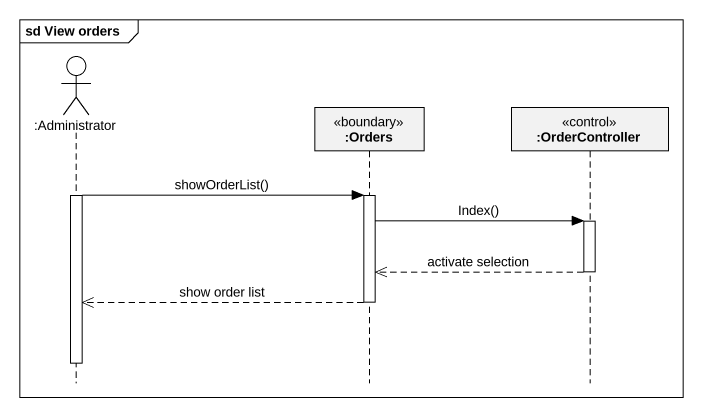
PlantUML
@startuml
mainframe sd View orders
hide footbox
actor ":Administrator" as Administrator
participant ":Orders" as Orders <<boundary>>
participant ":OrderController" as OrderController <<control>>

activate Administrator
Administrator -> Orders : showOrderList()
activate Orders
Orders -> OrderController : Index()
activate OrderController
OrderController -->> Orders : activate selection
deactivate OrderController
Orders -->> Administrator : show order list
deactivate Orders
deactivate Administrator
@enduml
